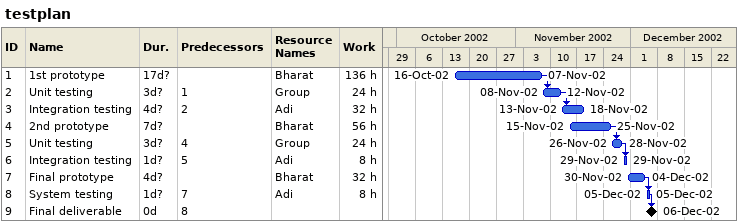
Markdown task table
testplan

| ID | Task | Duration | Start | Finish | Predecessors | Resources | Work (h) |
|---|---|---|---|---|---|---|---|
| 1 | 1st prototype | 17d? | 2002-10-16 | 2002-11-07 |  | Bharat | 136 |
| 2 | Unit testing | 3d? | 2002-11-08 | 2002-11-12 | 1 | Group | 24 |
| 3 | Integration testing | 4d? | 2002-11-13 | 2002-11-18 | 2 | Adi | 32 |
| 4 | 2nd prototype | 7d? | 2002-11-15 | 2002-11-25 |  | Bharat | 56 |
| 5 | Unit testing | 3d? | 2002-11-26 | 2002-11-28 | 4 | Group | 24 |
| 6 | Integration testing | 1d? | 2002-11-29 | 2002-11-29 | 5 | Adi | 8 |
| 7 | Final prototype | 4d? | 2002-11-30 | 2002-12-04 |  | Bharat | 32 |
| 8 | System testing | 1d? | 2002-12-05 | 2002-12-05 | 7 | Adi | 8 |
| 9 | Final deliverable | 0d | 2002-12-06 | 2002-12-06 | 8 |  |  |
